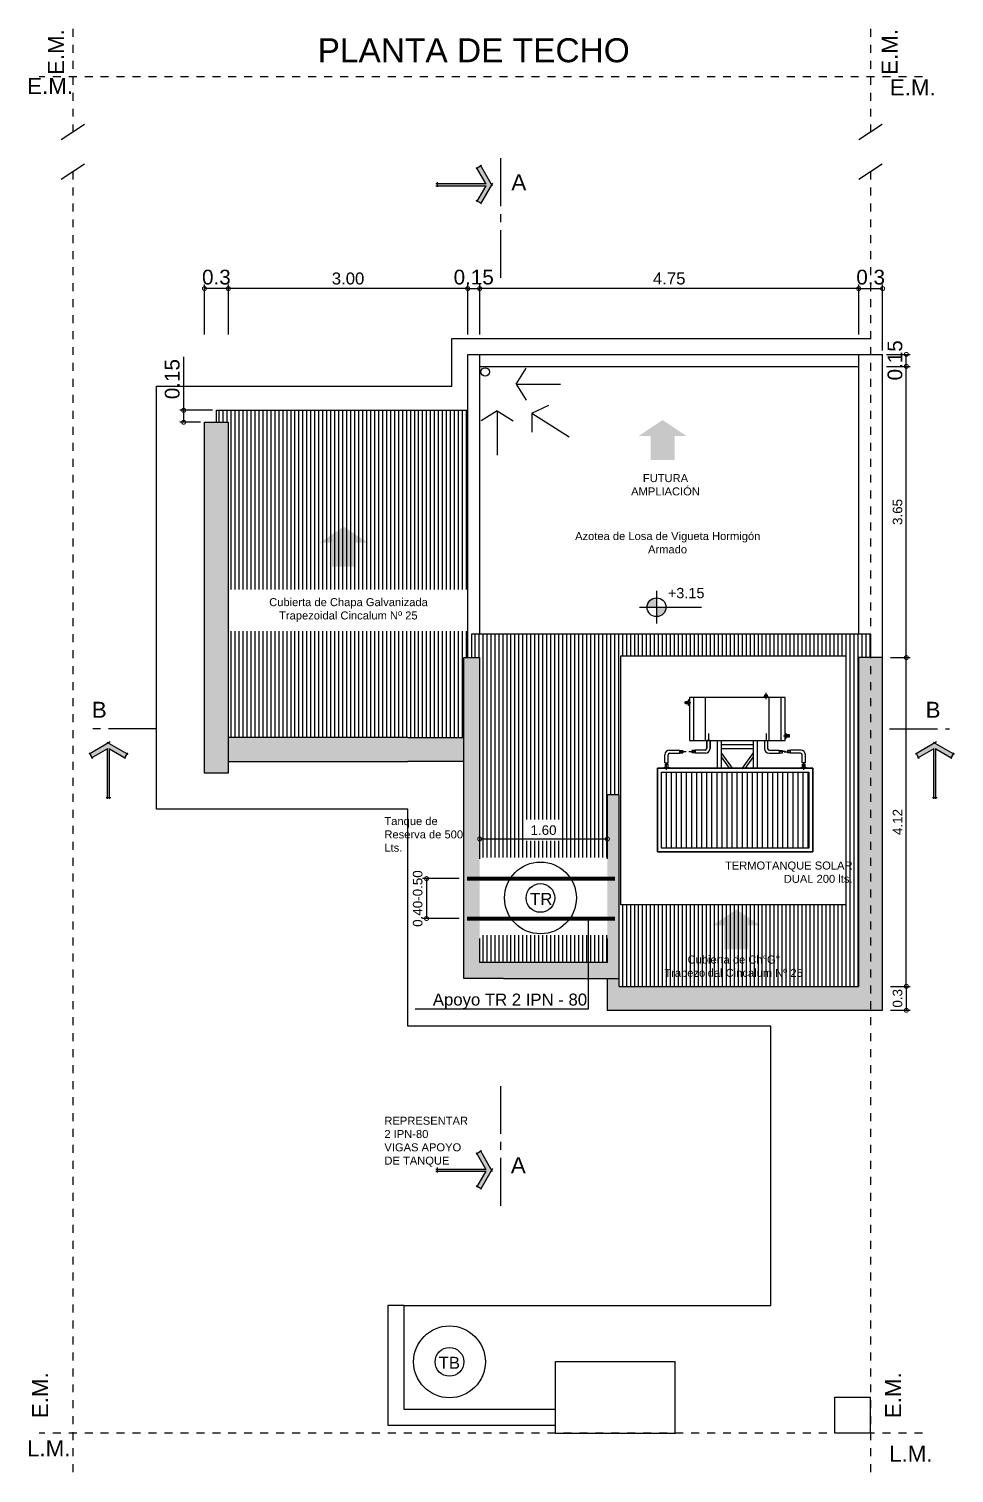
# Model space of a CAD drawing. Header units: millimetres. Extents: x 141 to 456, y -20 to 129.
# Drawn here: x 172.74 to 184.34, y 89.63 to 107.73 of the extents above; entities that cross this region are included whole.
import ezdxf

# ---------------------------------------------------------------- set-up
doc = ezdxf.new("R2010")
doc.units = ezdxf.units.MM
doc.header["$LTSCALE"] = 0.1
doc.header["$MEASUREMENT"] = 0
doc.header["$PDMODE"] = 3
doc.header["$PDSIZE"] = 0.1
for name, pattern in [('ACAD_ISO04W100', [30, 24, -3, 0, -3]), ('ACAD_ISO10W100', [18, 12, -3, 0, -3]), ('HIDDEN', [0.375, 0.25, -0.125])]:
    doc.linetypes.add(name, pattern=pattern)
doc.layers.get('DEFPOINTS').update_dxf_attribs({"color": 1})
for name, color, linetype in [('ACCESORIO', 1, 'Continuous'), ('Carpinterias', 7, 'Continuous'), ('Cotas', 1, 'Continuous'), ('Cubierta', 7, 'Continuous'), ('EJES', 6, 'Continuous'), ('ELMER', 2, 'Continuous'), ('Equipamiento', 7, 'Continuous'), ('Muros', 7, 'Continuous'), ('Pisos', 1, 'Continuous'), ('Proyecciones', 1, 'Continuous'), ('TEXTO', 2, 'Continuous'), ('Textos', 7, 'Continuous')]:
    doc.layers.add(name, color=color, linetype=linetype)
doc.styles.add('ARIAL', font='arial.ttf', dxfattribs={"height": 0.18})
doc.styles.add('Arial30', font='arial.ttf', dxfattribs={"width": 0.8, "height": 0.3})
doc.styles.add('Diego', font='arial.ttf')
doc.styles.get("Standard").update_dxf_attribs({"font": 'arial.ttf'})
doc.dimstyles.new('Cota Diego', dxfattribs={"dimtxt": 0.185, "dimasz": 0.1, "dimexe": 0.05, "dimexo": 0.05, "dimgap": 0.05, "dimtad": 1, "dimdsep": 46, "dimtxsty": 'Standard', "dimblk": 'DOTSMALL', "dimcen": 0.05, "dimclrd": 1, "dimclre": 1, "dimclrt": 1, "dimadec": 0, "dimazin": 0, "dimtfac": 1, "dimtmove": 0, "dimatfit": 3, "dimldrblk": 'DOTSMALL', "dimfxl": 1, "dimlwe": -1, "dimarcsym": 0})
pattern_1 = [(90, (-70.862726, -93.587193), (-0.05, 3e-18), [])]

# ---------------------------------------------------------------- blocks, each defined once
blk = doc.blocks.new('_DotSmall')
at = {"color": 0, "linetype": 'ByBlock', "const_width": 0.5}
blk.add_lwpolyline([(-0.0625, 0, 1), (0.0625, 0, 1)], format="xyb", close=True, dxfattribs=at)
blk = doc.blocks.new('*D76')
at = {"color": 1, "linetype": 'Continuous', "transparency": 16777216}
for p, q in [((178.395, 97.433), (178.395, 97.63)), ((179.996, 97.433), (179.996, 97.63))]:
    blk.add_line(p, q, dxfattribs=at)
at = {"color": 1, "linetype": 'Continuous', "lineweight": -2, "transparency": 16777216}
blk.add_line((178.395, 97.58), (179.996, 97.58), dxfattribs=at)
at = {"layer": 'DEFPOINTS', "color": 0, "linetype": 'Continuous', "transparency": 16777216}
for p in [(179.996, 97.58), (178.395, 97.333), (179.996, 97.333)]:
    blk.add_point(p, dxfattribs=at)
at = {"color": 1, "linetype": 'Continuous', "lineweight": -2, "transparency": 16777216, "xscale": 0.1, "yscale": 0.1, "zscale": 0.1, "rotation": 180}
blk.add_blockref('_DotSmall', (178.395, 97.58), dxfattribs=at)
at = {"color": 1, "linetype": 'Continuous', "lineweight": -2, "transparency": 16777216, "xscale": 0.1, "yscale": 0.1, "zscale": 0.1}
blk.add_blockref('_DotSmall', (179.996, 97.58), dxfattribs=at)
at = {"color": 1, "linetype": 'Continuous', "transparency": 16777216, "insert": (179.195, 97.69), "char_height": 0.12, "attachment_point": 5}
blk.add_mtext('1.60', dxfattribs=at)
blk = doc.blocks.new('*D77')
at = {"color": 1, "linetype": 'Continuous', "transparency": 16777216}
for p, q in [((183.545, 99.853), (183.792, 99.853)), ((183.545, 95.733), (183.792, 95.733))]:
    blk.add_line(p, q, dxfattribs=at)
at = {"color": 1, "linetype": 'Continuous', "lineweight": -2, "transparency": 16777216}
blk.add_line((183.742, 95.733), (183.742, 99.853), dxfattribs=at)
at = {"layer": 'DEFPOINTS', "color": 0, "linetype": 'Continuous', "transparency": 16777216}
for p in [(183.445, 99.853), (183.742, 99.853), (183.445, 95.733)]:
    blk.add_point(p, dxfattribs=at)
at = {"color": 1, "linetype": 'Continuous', "lineweight": -2, "transparency": 16777216, "xscale": 0.1, "yscale": 0.1, "zscale": 0.1}
for p, rotation in [((183.742, 99.853), 90), ((183.742, 95.733), 270)]:
    blk.add_blockref('_DotSmall', p, dxfattribs=dict(at, rotation=rotation))
at = {"color": 1, "linetype": 'Continuous', "transparency": 16777216, "insert": (183.632, 97.793), "char_height": 0.12, "attachment_point": 5, "rotation": 90}
blk.add_mtext('4.12', dxfattribs=at)
blk = doc.blocks.new('*D78')
at = {"color": 1, "linetype": 'Continuous', "transparency": 16777216}
for p, q in [((178.395, 103.903), (178.395, 104.528)), ((183.145, 103.903), (183.145, 104.528))]:
    blk.add_line(p, q, dxfattribs=at)
at = {"color": 1, "linetype": 'Continuous', "lineweight": -2, "transparency": 16777216}
blk.add_line((183.145, 104.478), (178.395, 104.478), dxfattribs=at)
at = {"layer": 'DEFPOINTS', "color": 0, "linetype": 'Continuous', "transparency": 16777216}
for p in [(178.395, 104.478), (178.395, 103.853), (183.145, 103.853)]:
    blk.add_point(p, dxfattribs=at)
at = {"color": 1, "linetype": 'Continuous', "lineweight": -2, "transparency": 16777216, "xscale": 0.1, "yscale": 0.1, "zscale": 0.1, "rotation": 180}
blk.add_blockref('_DotSmall', (178.395, 104.478), dxfattribs=at)
at = {"color": 1, "linetype": 'Continuous', "lineweight": -2, "transparency": 16777216, "xscale": 0.1, "yscale": 0.1, "zscale": 0.1}
blk.add_blockref('_DotSmall', (183.145, 104.478), dxfattribs=at)
at = {"color": 1, "linetype": 'Continuous', "transparency": 16777216, "insert": (180.77, 104.603), "char_height": 0.15, "attachment_point": 5}
blk.add_mtext('4.75', dxfattribs=at)
blk = doc.blocks.new('*D79')
at = {"color": 1, "linetype": 'Continuous', "transparency": 16777216}
for p, q in [((175.245, 103.903), (175.245, 104.528)), ((178.245, 103.903), (178.245, 104.528))]:
    blk.add_line(p, q, dxfattribs=at)
at = {"color": 1, "linetype": 'Continuous', "lineweight": -2, "transparency": 16777216}
blk.add_line((178.245, 104.478), (175.245, 104.478), dxfattribs=at)
at = {"layer": 'DEFPOINTS', "color": 0, "linetype": 'Continuous', "transparency": 16777216}
for p in [(175.245, 104.478), (175.245, 103.853), (178.245, 103.853)]:
    blk.add_point(p, dxfattribs=at)
at = {"color": 1, "linetype": 'Continuous', "lineweight": -2, "transparency": 16777216, "xscale": 0.1, "yscale": 0.1, "zscale": 0.1, "rotation": 180}
blk.add_blockref('_DotSmall', (175.245, 104.478), dxfattribs=at)
at = {"color": 1, "linetype": 'Continuous', "lineweight": -2, "transparency": 16777216, "xscale": 0.1, "yscale": 0.1, "zscale": 0.1}
blk.add_blockref('_DotSmall', (178.245, 104.478), dxfattribs=at)
at = {"color": 1, "linetype": 'Continuous', "transparency": 16777216, "insert": (176.745, 104.603), "char_height": 0.15, "attachment_point": 5}
blk.add_mtext('3.00', dxfattribs=at)
blk = doc.blocks.new('UNION')
at = {"layer": 'ACCESORIO'}
for p, q in [((4193.817, 1802.642), (4193.817, 1802.652)), ((4193.817, 1802.652), (4193.837, 1802.652)), ((4193.837, 1802.652), (4193.837, 1802.692)), ((4193.837, 1802.692), (4193.867, 1802.692)), ((4193.837, 1802.652), (4193.887, 1802.652)), ((4193.867, 1802.692), (4193.867, 1802.652)), ((4193.887, 1802.642), (4193.887, 1802.652))]:
    blk.add_line(p, q, dxfattribs=at)
blk = doc.blocks.new('ACCESO P FLUIDO')
at = {"layer": 'ACCESORIO'}
for p, q in [((4195.064, 1803.528), (4195.064, 1803.538)), ((4195.064, 1803.538), (4195.084, 1803.538)), ((4195.084, 1803.538), (4195.084, 1803.563)), ((4195.084, 1803.563), (4195.114, 1803.563)), ((4195.084, 1803.538), (4195.134, 1803.538)), ((4195.114, 1803.563), (4195.114, 1803.538)), ((4195.134, 1803.528), (4195.134, 1803.538))]:
    blk.add_line(p, q, dxfattribs=at)
at = {"layer": 'ACCESORIO', "linetype": 'HIDDEN'}
blk.add_line((4195.099, 1803.508), (4195.099, 1803.588), dxfattribs=at)
blk = doc.blocks.new('SDFGBB')
blk.add_hatch(color=256).paths.add_polyline_path([(-0.353, 0.316), (-0.402, 0.232), (0, 0), (0.402, 0.232), (0.353, 0.316), (0.024, 0.126), (0.024, 1.177), (-0.022, 1.177), (-0.022, 0.124)])
for p, q in [((-0.051, 1.177), (0.05, 1.177)), ((-0.022, 1.205), (-0.022, 0.116)), ((0.024, 1.205), (0.024, 0.116)), ((-0.412, 0.214), (-0.343, 0.333)), ((-0.022, 0.124), (-0.37, 0.325)), ((0.024, 0.126), (0.37, 0.325)), ((0.412, 0.214), (0.343, 0.333)), ((0.037, -0.022), (-0.418, 0.241)), ((-0.033, -0.019), (0.418, 0.241))]:
    blk.add_line(p, q)
blk = doc.blocks.new('Nivel Planta')
at = {"layer": 'Cubierta'}
h = blk.add_hatch(color=1, dxfattribs=at)
h.paths.add_polyline_path([(509.851, 209.413, 0.414214), (509.733, 209.295), (509.851, 209.295)])
h.paths.add_polyline_path([(509.969, 209.295), (509.851, 209.295), (509.851, 209.177, 0.414214)])
at = {"layer": 'Cotas', "color": 1}
for p, q in [((509.851, 209.499), (509.851, 209.09)), ((509.636, 209.295), (510.413, 209.295))]:
    blk.add_line(p, q, dxfattribs=at)
blk.add_circle((509.851, 209.295), 0.118, dxfattribs=at)
blk = doc.blocks.new('*D80')
at = {"color": 1, "lineweight": -2, "transparency": 16777216}
for p, q in [((174.685, 102.952), (174.685, 103.624)), ((174.685, 102.803), (174.685, 102.952))]:
    blk.add_line(p, q, dxfattribs=at)
at = {"color": 1, "transparency": 16777216}
for p, q in [((175.045, 102.952), (174.635, 102.952)), ((174.895, 102.803), (174.635, 102.803))]:
    blk.add_line(p, q, dxfattribs=at)
at = {"layer": 'DEFPOINTS', "color": 0, "transparency": 16777216}
for p in [(174.685, 102.952), (175.095, 102.952), (174.945, 102.803)]:
    blk.add_point(p, dxfattribs=at)
at = {"color": 1, "lineweight": -2, "transparency": 16777216, "xscale": 0.1, "yscale": 0.1, "zscale": 0.1}
for p, rotation in [((174.685, 102.952), 90), ((174.685, 102.803), 270)]:
    blk.add_blockref('_DotSmall', p, dxfattribs=dict(at, rotation=rotation))
at = {"color": 1, "transparency": 16777216, "insert": (174.542, 103.343), "char_height": 0.185, "attachment_point": 5, "rotation": 90}
blk.add_mtext('0.15', dxfattribs=at)
blk = doc.blocks.new('*D115')
at = {"color": 1, "transparency": 16777216}
for p, q in [((183.145, 103.903), (183.145, 104.528)), ((183.445, 103.703), (183.445, 104.528))]:
    blk.add_line(p, q, dxfattribs=at)
at = {"color": 1, "lineweight": -2, "transparency": 16777216}
blk.add_line((183.145, 104.478), (183.445, 104.478), dxfattribs=at)
at = {"layer": 'DEFPOINTS', "color": 0, "transparency": 16777216}
for p in [(183.445, 104.478), (183.145, 103.853), (183.445, 103.653)]:
    blk.add_point(p, dxfattribs=at)
at = {"color": 1, "lineweight": -2, "transparency": 16777216, "xscale": 0.1, "yscale": 0.1, "zscale": 0.1, "rotation": 180}
blk.add_blockref('_DotSmall', (183.145, 104.478), dxfattribs=at)
at = {"color": 1, "lineweight": -2, "transparency": 16777216, "xscale": 0.1, "yscale": 0.1, "zscale": 0.1}
blk.add_blockref('_DotSmall', (183.445, 104.478), dxfattribs=at)
at = {"color": 1, "transparency": 16777216, "insert": (183.295, 104.62), "char_height": 0.185, "attachment_point": 5}
blk.add_mtext('0.3', dxfattribs=at)
blk = doc.blocks.new('*D81')
at = {"color": 1, "transparency": 16777216}
for p, q in [((178.245, 103.903), (178.245, 104.528)), ((178.395, 103.903), (178.395, 104.528))]:
    blk.add_line(p, q, dxfattribs=at)
at = {"color": 1, "lineweight": -2, "transparency": 16777216}
blk.add_line((178.245, 104.478), (178.395, 104.478), dxfattribs=at)
at = {"layer": 'DEFPOINTS', "color": 0, "transparency": 16777216}
for p in [(178.395, 104.478), (178.245, 103.853), (178.395, 103.853)]:
    blk.add_point(p, dxfattribs=at)
at = {"color": 1, "lineweight": -2, "transparency": 16777216, "xscale": 0.1, "yscale": 0.1, "zscale": 0.1, "rotation": 180}
blk.add_blockref('_DotSmall', (178.245, 104.478), dxfattribs=at)
at = {"color": 1, "lineweight": -2, "transparency": 16777216, "xscale": 0.1, "yscale": 0.1, "zscale": 0.1}
blk.add_blockref('_DotSmall', (178.395, 104.478), dxfattribs=at)
at = {"color": 1, "transparency": 16777216, "insert": (178.32, 104.62), "char_height": 0.185, "attachment_point": 5}
blk.add_mtext('0.15', dxfattribs=at)
blk = doc.blocks.new('*D82')
at = {"color": 1, "transparency": 16777216}
for p, q in [((174.945, 103.903), (174.945, 104.528)), ((175.245, 103.903), (175.245, 104.528))]:
    blk.add_line(p, q, dxfattribs=at)
at = {"color": 1, "lineweight": -2, "transparency": 16777216}
blk.add_line((175.245, 104.478), (174.945, 104.478), dxfattribs=at)
at = {"layer": 'DEFPOINTS', "color": 0, "transparency": 16777216}
for p in [(174.945, 104.478), (174.945, 103.853), (175.245, 103.853)]:
    blk.add_point(p, dxfattribs=at)
at = {"color": 1, "lineweight": -2, "transparency": 16777216, "xscale": 0.1, "yscale": 0.1, "zscale": 0.1, "rotation": 180}
blk.add_blockref('_DotSmall', (174.945, 104.478), dxfattribs=at)
at = {"color": 1, "lineweight": -2, "transparency": 16777216, "xscale": 0.1, "yscale": 0.1, "zscale": 0.1}
blk.add_blockref('_DotSmall', (175.245, 104.478), dxfattribs=at)
at = {"color": 1, "transparency": 16777216, "insert": (175.095, 104.62), "char_height": 0.185, "attachment_point": 5}
blk.add_mtext('0.3', dxfattribs=at)
blk = doc.blocks.new('*D83')
at = {"color": 1, "transparency": 16777216}
for p, q in [((178.137, 97.083), (177.679, 97.083)), ((178.137, 96.583), (177.679, 96.583))]:
    blk.add_line(p, q, dxfattribs=at)
at = {"color": 1, "lineweight": -2, "transparency": 16777216}
blk.add_line((177.729, 97.083), (177.729, 96.583), dxfattribs=at)
at = {"layer": 'DEFPOINTS', "color": 0, "transparency": 16777216}
for p in [(178.237, 97.083), (177.729, 96.583), (178.237, 96.583)]:
    blk.add_point(p, dxfattribs=at)
at = {"color": 1, "lineweight": -2, "transparency": 16777216, "xscale": 0.1, "yscale": 0.1, "zscale": 0.1}
for p, rotation in [((177.729, 97.083), 90), ((177.729, 96.583), 270)]:
    blk.add_blockref('_DotSmall', p, dxfattribs=dict(at, rotation=rotation))
at = {"color": 1, "transparency": 16777216, "insert": (177.618, 96.833), "char_height": 0.12, "width": 0.3113, "attachment_point": 5, "rotation": 90}
blk.add_mtext('0.40-0.50', dxfattribs=at)
blk = doc.blocks.new('*D84')
at = {"color": 1, "transparency": 16777216}
for p, q in [((183.545, 103.503), (183.792, 103.503)), ((183.545, 99.853), (183.792, 99.853))]:
    blk.add_line(p, q, dxfattribs=at)
at = {"color": 1, "lineweight": -2, "transparency": 16777216}
blk.add_line((183.742, 99.853), (183.742, 103.503), dxfattribs=at)
at = {"layer": 'DEFPOINTS', "color": 0, "transparency": 16777216}
for p in [(183.445, 103.503), (183.742, 103.503), (183.445, 99.853)]:
    blk.add_point(p, dxfattribs=at)
at = {"color": 1, "lineweight": -2, "transparency": 16777216, "xscale": 0.1, "yscale": 0.1, "zscale": 0.1}
for p, rotation in [((183.742, 103.503), 90), ((183.742, 99.853), 270)]:
    blk.add_blockref('_DotSmall', p, dxfattribs=dict(at, rotation=rotation))
at = {"color": 1, "transparency": 16777216, "insert": (183.632, 101.678), "char_height": 0.12, "attachment_point": 5, "rotation": 90}
blk.add_mtext('3.65', dxfattribs=at)
blk = doc.blocks.new('*D116')
at = {"color": 1, "transparency": 16777216}
for p, q in [((183.495, 103.653), (183.792, 103.653)), ((183.495, 103.503), (183.792, 103.503))]:
    blk.add_line(p, q, dxfattribs=at)
at = {"color": 1, "lineweight": -2, "transparency": 16777216}
blk.add_line((183.742, 103.503), (183.742, 103.653), dxfattribs=at)
at = {"layer": 'DEFPOINTS', "color": 0, "transparency": 16777216}
for p in [(183.445, 103.653), (183.742, 103.653), (183.445, 103.503)]:
    blk.add_point(p, dxfattribs=at)
at = {"color": 1, "lineweight": -2, "transparency": 16777216, "xscale": 0.1, "yscale": 0.1, "zscale": 0.1}
for p, rotation in [((183.742, 103.653), 90), ((183.742, 103.503), 270)]:
    blk.add_blockref('_DotSmall', p, dxfattribs=dict(at, rotation=rotation))
at = {"color": 1, "transparency": 16777216, "insert": (183.6, 103.578), "char_height": 0.185, "attachment_point": 5, "rotation": 90}
blk.add_mtext('0.15', dxfattribs=at)
blk = doc.blocks.new('*D85')
at = {"color": 1, "transparency": 16777216}
for p, q in [((183.545, 95.733), (183.792, 95.733)), ((183.545, 95.433), (183.792, 95.433))]:
    blk.add_line(p, q, dxfattribs=at)
at = {"color": 1, "lineweight": -2, "transparency": 16777216}
blk.add_line((183.742, 95.733), (183.742, 95.433), dxfattribs=at)
at = {"layer": 'DEFPOINTS', "color": 0, "transparency": 16777216}
for p in [(183.445, 95.733), (183.445, 95.433), (183.742, 95.433)]:
    blk.add_point(p, dxfattribs=at)
at = {"color": 1, "lineweight": -2, "transparency": 16777216, "xscale": 0.1, "yscale": 0.1, "zscale": 0.1}
for p, rotation in [((183.742, 95.733), 90), ((183.742, 95.433), 270)]:
    blk.add_blockref('_DotSmall', p, dxfattribs=dict(at, rotation=rotation))
at = {"color": 1, "transparency": 16777216, "insert": (183.632, 95.583), "char_height": 0.12, "attachment_point": 5, "rotation": 90}
blk.add_mtext('0.3', dxfattribs=at)

msp = doc.modelspace()

# ---------------------------------------------------------------- hatches: boundary and pattern name
at = {"layer": 'ACCESORIO'}
h = msp.add_hatch(dxfattribs=at)
h.set_pattern_fill('ANSI31', color=8, scale=0.02, angle=45)
h.set_pattern_definition([(90, (-1620.50669, 4286.454007), (-0.0635, 2e-17), [])])
h.paths.add_polyline_path([(180.6717, 98.4167), (180.6717, 97.4667), (182.5217, 97.4667), (182.5217, 98.4167)])
at = {"layer": 'Cubierta', "ltscale": 0.01}
for points in [[(180.8372, 102.6297), (180.9872, 102.6297), (180.6872, 102.8297), (180.3872, 102.6297), (180.5372, 102.6297), (180.5372, 102.3297), (180.8372, 102.3297)], [(176.8419, 101.2942), (176.9919, 101.2942), (176.6919, 101.4942), (176.3919, 101.2942), (176.5419, 101.2942), (176.5419, 100.9942), (176.8419, 100.9942)]]:
    msp.add_hatch(color=2, dxfattribs=at).paths.add_polyline_path(points)
at = {"layer": 'ELMER', "true_color": 0xf27172}
h = msp.add_hatch(color=11, dxfattribs=at)
h.dxf.hatch_style = 1
h.paths.add_polyline_path([(178.1945, 98.8526), (177.4945, 98.8526), (175.2445, 98.8526), (175.2445, 98.5526), (177.1945, 98.5526), (177.4945, 98.5526), (178.1945, 98.5526)])
h.paths.add_polyline_path([(175.2445, 102.8026), (174.9445, 102.8026), (174.9445, 98.4026), (175.2445, 98.4026)])
at = {"layer": 'ELMER'}
h = msp.add_hatch(color=10, dxfattribs=at)
h.dxf.hatch_style = 1
h.paths.add_polyline_path([(178.3945, 99.8526), (178.1945, 99.8526), (178.1945, 95.8326), (178.6945, 95.8326), (180.1445, 95.8326), (180.1445, 98.1326), (179.9945, 98.1326), (179.9945, 97.3326), (179.9945, 96.3326), (179.9945, 96.0326), (178.3945, 96.0326), (178.3945, 96.3326), (178.3945, 97.3326)])
at = {"layer": 'ELMER', "true_color": 0xf27172}
h = msp.add_hatch(color=11, dxfattribs=at)
h.dxf.hatch_style = 1
h.paths.add_polyline_path([(183.2945, 99.8526), (183.1445, 99.8526), (183.1445, 95.7326), (180.1445, 95.7326), (180.1445, 95.8326), (179.9945, 95.8326), (179.9945, 95.4324), (183.2945, 95.4324)])
h.paths.add_polyline_path([(183.4445, 99.8526), (183.2945, 99.8526), (183.2945, 95.4324), (183.4445, 95.4324)])
at = {"layer": 'Equipamiento'}
h = msp.add_hatch(dxfattribs=at)
h.set_pattern_fill('_USER,_O', color=2, scale=0.05, angle=90, pattern_type=0)
h.set_pattern_definition(pattern_1)
edge = h.paths.add_edge_path(flags=0)
edge.add_line((180.6217, 98.4667), (180.7217, 98.4667))
edge.add_line((180.7217, 98.4667), (181.3727, 98.4667))
edge.add_line((181.3727, 98.4667), (181.3727, 98.8126))
edge.add_line((181.3727, 98.8126), (181.2816, 98.8126))
edge.add_line((181.2816, 98.8126), (181.2816, 98.7165))
edge.add_arc((181.2215, 98.7145), 0.0601, -87.33073, 1.88569, ccw=False)
edge.add_line((181.2243, 98.6545), (181.0964, 98.6545))
edge.add_line((181.0964, 98.6545), (181.0964, 98.6602))
edge.add_line((181.0964, 98.6602), (181.0564, 98.6602))
edge.add_line((181.0564, 98.6602), (181.0564, 98.6902))
edge.add_line((181.0564, 98.6902), (181.0964, 98.6902))
edge.add_line((181.0964, 98.6902), (181.0964, 98.6945))
edge.add_line((181.0964, 98.6945), (181.1464, 98.6945))
edge.add_line((181.1464, 98.6945), (181.2222, 98.6945))
edge.add_arc((181.2216, 98.7146), 0.0201, 271.79534, 365.80089)
edge.add_line((181.2416, 98.7166), (181.2416, 98.8126))
edge.add_line((181.2416, 98.8126), (181.0227, 98.8126))
edge.add_line((181.0227, 98.8126), (181.0227, 99.3526))
edge.add_line((181.0227, 99.3526), (182.2227, 99.3526))
edge.add_line((182.2227, 99.3526), (182.2227, 98.8126))
edge.add_line((182.2227, 98.8126), (182.0038, 98.8126))
edge.add_line((182.0038, 98.8126), (182.0038, 98.7126))
edge.add_arc((182.0238, 98.7146), 0.0201, 185.80089, 271.79534)
edge.add_line((182.0244, 98.6945), (182.0989, 98.6945))
edge.add_line((182.0989, 98.6945), (182.1489, 98.6945))
edge.add_line((182.1489, 98.6945), (182.1889, 98.6902))
edge.add_line((182.1889, 98.6902), (182.1889, 98.6745))
edge.add_line((182.1889, 98.6745), (182.2283, 98.6745))
edge.add_line((182.2283, 98.6745), (182.2517, 98.6741))
edge.add_line((182.2517, 98.6741), (182.2517, 98.6877))
edge.add_line((182.2517, 98.6877), (182.2917, 98.6877))
edge.add_line((182.2917, 98.6877), (182.2917, 98.6934))
edge.add_line((182.2917, 98.6934), (182.414, 98.6934))
edge.add_arc((182.4168, 98.6333), 0.0601, 1.88569, 92.66927, ccw=False)
edge.add_line((182.4769, 98.6353), (182.4769, 98.5353))
edge.add_line((182.4769, 98.5353), (182.4369, 98.5353))
edge.add_line((182.4369, 98.5353), (182.4369, 98.6353))
edge.add_arc((182.4169, 98.6333), 0.0201, 5.80089, 91.79534)
edge.add_line((182.4162, 98.6534), (182.3417, 98.6534))
edge.add_line((182.3417, 98.6534), (182.2917, 98.6534))
edge.add_line((182.2917, 98.6534), (182.2517, 98.6577))
edge.add_line((182.2517, 98.6577), (182.2517, 98.6734))
edge.add_line((182.2517, 98.6734), (182.2123, 98.6734))
edge.add_line((182.2123, 98.6734), (182.1889, 98.6738))
edge.add_line((182.1889, 98.6738), (182.1889, 98.6602))
edge.add_line((182.1889, 98.6602), (182.1489, 98.6602))
edge.add_line((182.1489, 98.6602), (182.1489, 98.6545))
edge.add_line((182.1489, 98.6545), (182.0266, 98.6545))
edge.add_arc((182.0238, 98.7145), 0.0601, 181.88569, 272.66927, ccw=False)
edge.add_line((181.9638, 98.7126), (181.9638, 98.8126))
edge.add_line((181.9638, 98.8126), (181.8727, 98.8126))
edge.add_line((181.8727, 98.8126), (181.8727, 98.4667))
edge.add_line((181.8727, 98.4667), (182.4217, 98.4667))
edge.add_line((182.4217, 98.4667), (182.4217, 98.4767))
edge.add_line((182.4217, 98.4767), (182.4417, 98.4767))
edge.add_line((182.4417, 98.4767), (182.4417, 98.5167))
edge.add_line((182.4417, 98.5167), (182.4717, 98.5167))
edge.add_line((182.4717, 98.5167), (182.4717, 98.4767))
edge.add_line((182.4717, 98.4767), (182.4917, 98.4767))
edge.add_line((182.4917, 98.4767), (182.4917, 98.4667))
edge.add_line((182.4917, 98.4667), (182.5717, 98.4667))
edge.add_line((182.5717, 98.4667), (182.5717, 97.4167))
edge.add_line((182.5717, 97.4167), (180.6217, 97.4167))
edge.add_line((180.6217, 97.4167), (180.6217, 98.4667))
h.paths.add_polyline_path([(180.6217, 98.4667), (181.4227, 98.4667), (181.4227, 98.7626), (181.8227, 98.7626), (181.8227, 98.4667), (182.5717, 98.4667), (182.5717, 97.4167), (180.6217, 97.4167)], flags=0)
h.paths.add_polyline_path([(180.6717, 98.4167), (182.5217, 98.4167), (182.5217, 97.4667), (180.6717, 97.4667)], flags=0)
edge = h.paths.add_edge_path(flags=0)
edge.add_line((180.7165, 98.5353), (180.7165, 98.6314))
edge.add_arc((180.7766, 98.6333), 0.0601, 92.66927, 181.88569, ccw=False)
edge.add_line((180.7738, 98.6934), (180.9017, 98.6934))
edge.add_line((180.9017, 98.6934), (180.9017, 98.6877))
edge.add_line((180.9017, 98.6877), (180.9417, 98.6877))
edge.add_line((180.9417, 98.6877), (180.9417, 98.6577))
edge.add_line((180.9417, 98.6577), (180.9017, 98.6577))
edge.add_line((180.9017, 98.6577), (180.9017, 98.6534))
edge.add_line((180.9017, 98.6534), (180.8517, 98.6534))
edge.add_line((180.8517, 98.6534), (180.7759, 98.6534))
edge.add_arc((180.7765, 98.6333), 0.0201, 91.79534, 185.80089)
edge.add_line((180.7565, 98.6313), (180.7565, 98.5353))
edge.add_line((180.7565, 98.5353), (180.7165, 98.5353))
h.paths.add_polyline_path([(180.5211, 98.9009), (180.9031, 98.9009), (180.9031, 99.2715), (180.5211, 99.2715)], flags=0)
h.paths.add_polyline_path([(182.2278, 98.8996), (182.6464, 98.8996), (182.6464, 99.1825), (182.2278, 99.1825)], flags=0)
h.paths.add_polyline_path([(181.3392, 99.1283), (181.9962, 99.1283), (181.9962, 99.3234), (181.3392, 99.3234)], flags=0)
h.paths.add_polyline_path([(180.6213, 96.7603), (182.6594, 96.7603), (182.6594, 97.1347), (180.6213, 97.1347)], flags=0)
h.paths.add_polyline_path([(180.7884, 99.8823), (182.4323, 99.8823)], flags=16)
h.paths.add_polyline_path([(180.1629, 96.7563), (180.1629, 99.8768), (182.9821, 99.8768), (182.9821, 96.7563)], flags=16)
h.paths.add_polyline_path([(178.966, 97.5557), (178.966, 97.8223), (179.3907, 97.8223), (179.3907, 97.5557)], flags=16)
h.paths.add_polyline_path([(183.1445, 99.8526), (183.2945, 99.8526), (183.2945, 100.1526), (178.2945, 100.1526), (178.2945, 99.8526), (178.3945, 99.8526), (178.3945, 97.3495), (179.9945, 97.3495), (179.9945, 98.1326), (180.1445, 98.1326), (180.1445, 95.7326), (182.2445, 95.7326), (183.1445, 95.7326)])
h = msp.add_hatch(dxfattribs=at)
h.set_pattern_fill('_USER,_O', color=2, scale=0.05, angle=90, pattern_type=0)
h.set_pattern_definition(pattern_1)
h.paths.add_polyline_path([(179.9957, 96.3752), (178.3945, 96.3752), (178.3945, 96.0326), (179.9957, 96.0326)])
at = {"layer": 'Muros'}
h = msp.add_hatch(dxfattribs=at)
h.set_pattern_fill('_USER,_O', color=9, scale=0.05, angle=90, pattern_type=0)
h.set_pattern_definition([(90, (-189.469936, -396.909366), (-0.05, 3e-18), [])])
h.paths.add_polyline_path([(175.2445, 100.1824), (178.2445, 100.1824), (178.2445, 100.7073), (175.2445, 100.7073)])
h.paths.add_polyline_path([(175.0945, 102.8026), (175.2445, 102.8026), (175.2445, 98.8534), (177.4945, 98.8534), (178.1945, 98.8526), (178.1945, 99.8526), (178.2445, 99.8534), (178.2445, 102.9519), (175.0945, 102.9519)])
msp.add_hatch(color=6, dxfattribs=at).paths.add_polyline_path([(181.7605, 96.4955), (181.9105, 96.4955), (181.6105, 96.6955), (181.3105, 96.4955), (181.4605, 96.4955), (181.4605, 96.1955), (181.7605, 96.1955)])

# ---------------------------------------------------------------- linework, layer by layer
at = {"color": 1, "linetype": 'Continuous'}
for points in [[(173.1483, 106.3469), (173.4408, 106.5372)], [(183.1483, 106.3469), (183.4408, 106.5372)], [(173.1483, 105.8501), (173.4408, 106.0404)], [(183.1483, 105.8501), (183.4408, 106.0404)]]:
    msp.add_lwpolyline(points, dxfattribs=at)
msp.add_lwpolyline([(180.1629, 99.8768), (182.9821, 99.8768), (182.9821, 96.7563), (180.1629, 96.7563)], close=True, dxfattribs=at)
at = {"layer": 'ACCESORIO', "color": 8}
for p, q in [((181.042, 99.2876), (180.9626, 99.2876)), ((182.2227, 99.3526), (181.0227, 99.3526)), ((181.0227, 99.3526), (181.0227, 98.8126)), ((181.0727, 99.3526), (181.0727, 98.8126)), ((181.2227, 99.3526), (181.2227, 98.8126)), ((182.0227, 98.8126), (182.0227, 99.3526)), ((182.1727, 98.8126), (182.1727, 99.3526)), ((182.2227, 98.8126), (182.2227, 99.3526)), ((181.2614, 98.9005), (181.2614, 98.8211)), ((182.2033, 98.8728), (182.2827, 98.8728)), ((180.7738, 98.6934), (180.9017, 98.6934)), ((180.7759, 98.6534), (180.8517, 98.6534)), ((180.8517, 98.6534), (180.9017, 98.6534)), ((180.9017, 98.6534), (180.9017, 98.6934)), ((180.9017, 98.6877), (180.9417, 98.6877)), ((180.9811, 98.6734), (180.9017, 98.6734)), ((180.9017, 98.6577), (180.9417, 98.6577)), ((180.9417, 98.6877), (180.9417, 98.6577)), ((181.017, 98.6745), (181.0964, 98.6745)), ((181.0227, 98.8126), (182.2227, 98.8126)), ((181.0564, 98.6602), (181.0564, 98.6902)), ((181.0964, 98.6902), (181.0564, 98.6902)), ((181.0964, 98.6602), (181.0564, 98.6602)), ((181.1464, 98.6945), (181.0964, 98.6945)), ((181.0964, 98.6945), (181.0964, 98.6545)), ((181.2243, 98.6545), (181.0964, 98.6545)), ((181.2222, 98.6945), (181.1464, 98.6945)), ((181.2416, 98.7126), (181.2416, 98.8126)), ((181.2416, 98.8126), (181.2416, 98.7126)), ((181.2816, 98.8126), (181.2416, 98.8126)), ((181.2816, 98.7126), (181.2816, 98.8126)), ((181.2816, 98.8126), (181.2816, 98.7126)), ((181.3727, 98.8126), (181.3727, 98.4667)), ((181.4227, 98.8126), (181.4227, 98.4667)), ((181.4227, 98.8126), (181.4227, 98.7626)), ((181.4227, 98.7626), (181.8227, 98.7626)), ((181.4227, 98.7126), (181.8227, 98.7126)), ((181.4227, 98.6602), (181.5605, 98.4667)), ((181.8227, 98.6602), (181.6849, 98.4667)), ((181.8227, 98.8126), (181.8227, 98.4667)), ((181.8727, 98.8126), (181.8727, 98.4667)), ((181.9638, 98.8126), (181.9638, 98.7126)), ((181.9638, 98.8126), (182.0038, 98.8126)), ((182.0038, 98.8126), (182.0038, 98.7126)), ((182.021, 98.6545), (182.1489, 98.6545)), ((182.0231, 98.6945), (182.0989, 98.6945)), ((182.0989, 98.6945), (182.1489, 98.6945)), ((182.1489, 98.6945), (182.1489, 98.6545)), ((182.1489, 98.6902), (182.1889, 98.6902)), ((182.1489, 98.6602), (182.1889, 98.6602)), ((182.1889, 98.6602), (182.1889, 98.6902)), ((182.2123, 98.6734), (182.2917, 98.6734)), ((182.2517, 98.6877), (182.2517, 98.6577)), ((182.2917, 98.6877), (182.2517, 98.6877)), ((182.2917, 98.6577), (182.2517, 98.6577)), ((182.4196, 98.6934), (182.2917, 98.6934)), ((182.2917, 98.6534), (182.2917, 98.6934)), ((182.3417, 98.6534), (182.2917, 98.6534)), ((182.4175, 98.6534), (182.3417, 98.6534)), ((180.6217, 98.4667), (180.6217, 97.4167)), ((182.5717, 98.4667), (180.6217, 98.4667)), ((180.6217, 98.4667), (180.7217, 98.4667)), ((180.7217, 98.4667), (180.7017, 98.4667)), ((180.7165, 98.5353), (180.7165, 98.6353)), ((180.7165, 98.5353), (180.7565, 98.5353)), ((180.7367, 98.4474), (180.7367, 98.5268)), ((180.7565, 98.5353), (180.7565, 98.6353)), ((181.4227, 98.6085), (181.5237, 98.4667)), ((181.8227, 98.6085), (181.7217, 98.4667)), ((182.4217, 98.4667), (182.4217, 98.4767)), ((182.4217, 98.4767), (182.4417, 98.4767)), ((182.4369, 98.5353), (182.4369, 98.6353)), ((182.4769, 98.5353), (182.4369, 98.5353)), ((182.4417, 98.4767), (182.4417, 98.5167)), ((182.4417, 98.5167), (182.4717, 98.5167)), ((182.4417, 98.4767), (182.4917, 98.4767)), ((182.4567, 98.4474), (182.4567, 98.5268)), ((182.4717, 98.5167), (182.4717, 98.4767)), ((182.4769, 98.5353), (182.4769, 98.6353)), ((182.4917, 98.4667), (182.4917, 98.4767)), ((182.5717, 98.4667), (182.4917, 98.4667)), ((182.5717, 97.4167), (182.5717, 98.4667)), ((180.6217, 97.4167), (182.5717, 97.4167))]:
    msp.add_line(p, q, dxfattribs=at)
at = {"layer": 'ACCESORIO', "color": 8, "linetype": 'HIDDEN'}
for p, q in [((181.984, 98.9005), (181.984, 98.8211)), ((182.2283, 98.6745), (182.1489, 98.6745))]:
    msp.add_line(p, q, dxfattribs=at)
at = {"layer": 'ACCESORIO', "color": 8}
for points in [[(181.2416, 98.7126), (181.2414, 98.7126)], [(182.0038, 98.7126), (182.004, 98.7126)], [(180.7565, 98.6353), (180.7567, 98.6353)], [(182.4369, 98.6353), (182.4367, 98.6353)]]:
    msp.add_lwpolyline(points, dxfattribs=at)
for points in [[(182.5717, 98.4667), (182.5717, 97.4167), (180.6217, 97.4167), (180.6217, 98.4667)], [(182.5217, 98.4167), (182.5217, 97.4667), (180.6717, 97.4667), (180.6717, 98.4167)]]:
    msp.add_lwpolyline(points, close=True, dxfattribs=at)
for centre, radius, start, end in [((180.7766, 98.6333), 0.0601, 92.66927, 178.11431), ((180.7765, 98.6333), 0.0201, 91.79534, 174.19911), ((181.2216, 98.7146), 0.0201, 271.79534, 354.19911), ((181.2215, 98.7145), 0.0601, 272.66927, 358.11431), ((182.0238, 98.7145), 0.0601, 181.88569, 267.33073), ((182.0238, 98.7146), 0.0201, 185.80089, 268.20466), ((182.4169, 98.6333), 0.0201, 5.80089, 88.20466), ((182.4168, 98.6333), 0.0601, 1.88569, 87.33073)]:
    msp.add_arc(centre, radius, start, end, dxfattribs=at)
at = {"layer": 'Carpinterias', "color": 20, "linetype": 'ACAD_ISO04W100', "ltscale": 0.05, "const_width": 0.05}
for points in [[(178.2373, 97.0826), (180.089, 97.0826)], [(178.2373, 96.5826), (180.089, 96.5826)]]:
    msp.add_lwpolyline(points, dxfattribs=at)
at = {"layer": 'Cotas'}
msp.add_lwpolyline([(177.5848, 95.4499), (179.7581, 95.4499), (179.7581, 96.5826)], dxfattribs=at)
at = {"layer": 'EJES', "color": 1, "linetype": 'ACAD_ISO04W100', "ltscale": 0.025, "transparency": 33554559}
for p, q in [((173.2945, 107.7321), (173.2945, 106.442)), ((183.2945, 107.7321), (183.2945, 106.442)), ((183.9445, 107.1326), (172.8755, 107.1326)), ((173.2945, 105.9452), (173.2945, 89.6326)), ((183.2945, 105.9452), (183.2945, 89.6326)), ((183.9445, 90.1326), (172.8755, 90.1326))]:
    msp.add_line(p, q, dxfattribs=at)
at = {"layer": 'ELMER', "color": 1, "linetype": 'Continuous'}
for p, q in [((178.0445, 103.8526), (183.2945, 103.8526)), ((178.0445, 103.2526), (178.0445, 103.8526)), ((174.3445, 97.9534), (174.3445, 103.2526)), ((174.3445, 103.2526), (178.0445, 103.2526)), ((177.4945, 97.9534), (174.3445, 97.9534)), ((177.4945, 95.2334), (177.4945, 97.9534)), ((182.0445, 95.2334), (177.4945, 95.2334)), ((182.0445, 91.7326), (182.0445, 95.2334)), ((177.4445, 91.7326), (182.0445, 91.7326))]:
    msp.add_line(p, q, dxfattribs=at)
at = {"layer": 'Equipamiento', "color": 1}
for p, q in [((178.8519, 103.2808), (178.9769, 103.4808)), ((178.8519, 103.2808), (179.4069, 103.2808)), ((178.8519, 103.2808), (178.9769, 103.0808)), ((179.0492, 102.9144), (179.2617, 103.0167)), ((178.6125, 102.945), (178.4125, 102.82)), ((178.6125, 102.945), (178.6125, 102.39)), ((178.6125, 102.945), (178.8125, 102.82)), ((179.0492, 102.9144), (179.0481, 102.6785)), ((179.0492, 102.9144), (179.5184, 102.618))]:
    msp.add_line(p, q, dxfattribs=at)
at = {"layer": 'Equipamiento', "color": 2}
for p, q in [((177.2445, 91.7326), (177.2445, 90.2326)), ((177.4445, 91.7326), (177.2445, 91.7326)), ((177.4445, 91.7326), (177.4445, 90.4326)), ((179.3445, 90.1326), (179.3445, 91.0326)), ((179.3445, 91.0326), (180.8445, 91.0326)), ((180.8445, 90.1326), (180.8445, 91.0326)), ((182.8445, 90.1326), (182.8445, 90.5826)), ((182.8445, 90.5826), (183.2945, 90.5826)), ((183.2945, 90.1326), (183.2945, 90.5826)), ((177.4445, 90.4326), (179.3445, 90.4326)), ((177.2445, 90.2326), (179.3445, 90.2326)), ((179.3445, 90.1326), (180.8445, 90.1326)), ((183.2945, 90.1326), (182.8445, 90.1326))]:
    msp.add_line(p, q, dxfattribs=at)
msp.add_lwpolyline([(178.2945, 99.8526), (178.2945, 100.1526), (183.2945, 100.1526), (183.2945, 99.8526)], dxfattribs=at)
at = {"layer": 'Muros', "color": 1}
for p, q in [((178.2445, 99.8526), (178.2445, 103.6526)), ((178.2445, 103.6526), (183.4445, 103.6526)), ((178.3945, 103.6526), (178.3945, 100.1526)), ((183.1445, 103.6526), (183.1445, 100.1526)), ((183.4445, 99.8526), (183.4445, 103.6526)), ((178.3945, 103.5026), (183.1445, 103.5026))]:
    msp.add_line(p, q, dxfattribs=at)
at = {"layer": 'Muros', "color": 6}
for p, q in [((178.1945, 99.8526), (178.3945, 99.8526)), ((178.1945, 95.8326), (178.1945, 99.8526)), ((178.3945, 99.8526), (178.3945, 97.3326)), ((180.1445, 98.1326), (179.9945, 98.1326)), ((179.9945, 98.1326), (179.9945, 97.3326)), ((180.1445, 95.8326), (180.1445, 98.1326)), ((178.3945, 96.3326), (178.3945, 96.0326)), ((179.9945, 96.3326), (179.9945, 96.0326)), ((179.9945, 96.0326), (178.3945, 96.0326)), ((178.6945, 95.8326), (178.1945, 95.8326)), ((178.6945, 95.8326), (180.1445, 95.8326))]:
    msp.add_line(p, q, dxfattribs=at)
at = {"layer": 'Muros', "color": 5}
for p, q in [((183.4445, 99.8526), (183.1445, 99.8526)), ((183.1445, 99.8526), (183.1445, 95.7326)), ((183.4445, 95.4326), (183.4445, 99.8526)), ((179.9945, 95.8326), (179.9945, 95.4324)), ((180.1445, 95.7326), (180.1445, 95.8326)), ((180.1445, 95.7326), (183.1445, 95.7326)), ((179.9945, 95.4324), (183.4445, 95.4324))]:
    msp.add_line(p, q, dxfattribs=at)
at = {"layer": 'Muros', "color": 4}
for p, q in [((177.4945, 98.8526), (175.2445, 98.8526)), ((177.4945, 98.8526), (178.1945, 98.8526)), ((175.2445, 98.5526), (177.1945, 98.5526)), ((178.1945, 98.5526), (177.4945, 98.5526))]:
    msp.add_line(p, q, dxfattribs=at)
at = {"layer": 'Muros', "color": 9}
msp.add_line((177.1945, 98.5526), (177.4945, 98.5526), dxfattribs=at)
msp.add_lwpolyline([(175.0945, 102.8026), (175.0945, 102.9519), (178.2445, 102.9519)], dxfattribs=at)
at = {"layer": 'Muros', "color": 3}
msp.add_lwpolyline([(175.2445, 98.4026), (174.9445, 98.4026), (174.9445, 102.8026), (175.2445, 102.8026), (175.2445, 98.4026)], dxfattribs=at)
at = {"layer": 'Muros', "color": 1}
msp.add_circle((178.4634, 103.4338), 0.0525, dxfattribs=at)
at = {"layer": 'Pisos', "color": 1}
for centre, radius in [((179.1562, 96.841), 0.45), ((179.1562, 96.841), 0.18), ((178.0164, 91.0271), 0.45), ((178.0164, 91.0271), 0.18)]:
    msp.add_circle(centre, radius, dxfattribs=at)
at = {"layer": 'Proyecciones', "color": 8, "linetype": 'ACAD_ISO04W100', "ltscale": 0.25}
for p, q in [((178.6577, 106.1113), (178.6577, 104.6113)), ((174.3445, 98.9587), (173.535, 98.9587)), ((183.5315, 98.9587), (184.2815, 98.9587)), ((178.6577, 94.4834), (178.6577, 92.9834))]:
    msp.add_line(p, q, dxfattribs=at)

# ---------------------------------------------------------------- block references
at = {"layer": 'ACCESORIO', "color": 8}
for name in ['ACCESO P FLUIDO', 'UNION']:
    msp.add_blockref(name, (-4013.1151, -1704.1751), dxfattribs=at)
for p, rotation in [((1983.6645, -4094.5642), 89.99999999999999), ((-1620.4192, 4292.7246), 270)]:
    msp.add_blockref('UNION', p, dxfattribs=dict(at, rotation=rotation))
at = {"layer": 'Cubierta', "color": 1}
msp.add_blockref('Nivel Planta', (-329.2397, -108.8109), dxfattribs=at)
at = {"layer": 'Textos', "color": 8, "ltscale": 0.01, "xscale": -0.5804296196057521, "yscale": 0.5804296196057521, "zscale": 0.5804296196057521}
for p, rotation in [((178.5434, 105.7812), 90), ((173.7413, 98.7828), 180), ((184.0984, 98.7828), 180), ((178.5434, 93.4311), 90)]:
    msp.add_blockref('SDFGBB', p, dxfattribs=dict(at, rotation=rotation))

# ---------------------------------------------------------------- texts
at = {"layer": 'Cubierta', "color": 1, "insert": (180.7525, 100.7268), "char_height": 0.26, "width": 1.302589, "attachment_point": 1}
msp.add_mtext('{\\H0.5x;+3.15 }', dxfattribs=at)
at = {"layer": 'Pisos', "color": 1, "insert": (179.0269, 96.9036), "char_height": 0.15, "width": 0.248602, "attachment_point": 1, "style": 'ARIAL'}
msp.add_mtext('TR', dxfattribs=at)
at = {"layer": 'TEXTO', "style": 'Arial30'}
msp.add_text('Apoyo TR 2 IPN - 80', height=0.15, dxfattribs=at).set_placement((177.8078, 95.4923))
at = {"layer": 'Textos', "color": 2, "char_height": 0.2, "width": 0.738387, "attachment_point": 3, "rotation": 90, "style": 'Diego'}
for insert in [(172.9845, 107.7287), (183.4321, 107.7307), (172.7856, 90.8958), (183.4756, 90.8958)]:
    msp.add_mtext('E.M.', dxfattribs=dict(at, insert=insert))
at = {"layer": 'Textos', "color": 1, "insert": (173.2945, 107.3098), "char_height": 0.3, "width": 10, "attachment_point": 7}
msp.add_mtext('\\pi3.06944;PLANTA DE TECHO', dxfattribs=at)
at = {"layer": 'Textos', "color": 2}
for s, insert, char_height, width, attachment_point, style in [('E.M.', (172.7242, 106.9164), 0.2, 0.738387, 7, 'Diego'), ('E.M.', (183.5357, 106.8996), 0.2, 0.738387, 7, 'Diego'), ('Tanque de Reserva de 500 Lts.', (177.2006, 97.8538), 0.1, 1.131416, 1, 'ARIAL'), ('\\pi0.83769;Cubierta de Ch°G°\\P\\pi0.54605;Trapezoidal Cincalum Nº 25', (180.1629, 96.1187), 0.1, 2.819176, 1, 'ARIAL'), ('L.M.', (172.722, 89.8432), 0.2, 0.601279, 7, 'Diego'), ('L.M.', (183.5271, 89.7747), 0.2, 0.738387, 7, 'Diego')]:
    msp.add_mtext(s, dxfattribs=dict(at, insert=insert, char_height=char_height, width=width, attachment_point=attachment_point, style=style))
at = {"layer": 'Textos', "color": 8, "ltscale": 0.01, "char_height": 0.2, "width": 0.349669, "style": 'Diego'}
for s, insert, attachment_point in [('A', (178.7923, 105.9103), 1), ('B', (173.5347, 99.2991), 1), ('B', (184.1702, 99.2991), 3), ('A', (178.7857, 93.5913), 1)]:
    msp.add_mtext(s, dxfattribs=dict(at, insert=insert, attachment_point=attachment_point))
at = {"layer": 'Textos', "char_height": 0.1, "attachment_point": 1, "style": 'ARIAL'}
for s, insert, width in [('\\pi1.06998;FUTURA \\P\\pi0.9225;AMPLIACIÓN', (179.3704, 102.1525), 2.695205), ('\\pi0.51238;Cubierta de Chapa Galvanizada\\P\\pi0.63646;Trapezoidal Cincalum Nº 25', (175.2445, 100.5976), 3), ('REPRESENTAR 2 IPN-80\\PVIGAS APOYO DE TANQUE', (177.2006, 94.099), 1.131416)]:
    msp.add_mtext(s, dxfattribs=dict(at, insert=insert, width=width))
at = {"layer": 'Textos', "color": 1, "insert": (179.4886, 101.426), "char_height": 0.1, "width": 2.516655, "attachment_point": 1, "style": 'ARIAL'}
msp.add_mtext('\\pi0.10209;{\\C256;Azotea de Losa de Vigueta Hormigón \\P\\pi1.01634;Armado}', dxfattribs=at)
at = {"layer": 'Textos', "color": 2, "linetype": 'ACAD_ISO10W100', "insert": (183.0677, 97.2971), "char_height": 0.1, "width": 2.81743, "attachment_point": 3, "style": 'ARIAL'}
msp.add_mtext('TERMOTANQUE SOLAR\\PDUAL 200 lts{\\fArial|b0|i0|c186|p34;.}', dxfattribs=at)
at = {"layer": 'Textos', "color": 2, "ltscale": 0.01, "insert": (177.8806, 91.0901), "char_height": 0.15, "width": 0.245747, "attachment_point": 1, "style": 'ARIAL'}
msp.add_mtext('TB', dxfattribs=at)

# ---------------------------------------------------------------- dimensions: what is measured, and where the dimension line sits
for base, p1, p2, picture, middle in [((174.9445, 104.4778), (175.2445, 103.8526), (174.9445, 103.8526), '*D82', (175.0945, 104.4778)), ((178.3945, 104.4778), (178.2445, 103.8526), (178.3945, 103.8526), '*D81', (178.3195, 104.4778)), ((183.4445, 104.4778), (183.1445, 103.8526), (183.4445, 103.6526), '*D115', (183.2945, 104.4778))]:
    dim = msp.add_linear_dim(base=base, p1=p1, p2=p2, dimstyle='Cota Diego')
    dim.commit()
    dim.dimension.update_dxf_attribs({"geometry": picture, "text_midpoint": middle, "dimtype": 160})
at = {"color": 1, "linetype": 'Continuous'}
for base, p1, p2, override, picture, middle in [((175.2445, 104.4778), (178.2445, 103.8526), (175.2445, 103.8526), {"dimtxt": 0.15, "dimzin": 0, "dimtmove": 1, "dimfxl": 0.08}, '*D79', (176.7445, 104.6028)), ((178.3945, 104.4778), (183.1445, 103.8526), (178.3945, 103.8526), {"dimtxt": 0.15, "dimzin": 0, "dimtmove": 1, "dimfxl": 0.08}, '*D78', (180.7695, 104.6028)), ((179.9957, 97.5799), (178.3945, 97.3326), (179.9957, 97.3326), {"dimtxt": 0.12, "dimexo": 0.1, "dimzin": 0, "dimtmove": 1, "dimfxl": 0.08}, '*D76', (179.1951, 97.6899))]:
    dim = msp.add_linear_dim(base=base, p1=p1, p2=p2, dimstyle='Cota Diego', override=override, dxfattribs=at)
    dim.commit()
    dim.dimension.update_dxf_attribs({"geometry": picture, "text_midpoint": middle})
for base, p1, p2, picture, middle in [((183.7422, 103.6526), (183.4445, 103.5026), (183.4445, 103.6526), '*D116', (183.7422, 103.5776)), ((174.6845, 102.9519), (174.9445, 102.8026), (175.0945, 102.9519), '*D80', (174.6845, 103.3428))]:
    dim = msp.add_linear_dim(base=base, p1=p1, p2=p2, angle=90, dimstyle='Cota Diego')
    dim.commit()
    dim.dimension.update_dxf_attribs({"geometry": picture, "text_midpoint": middle, "dimtype": 160})
dim = msp.add_linear_dim(base=(183.7422, 103.5026), p1=(183.4445, 99.8526), p2=(183.4445, 103.5026), angle=90, dimstyle='Cota Diego', override={"dimtxt": 0.12, "dimexo": 0.1})
dim.commit()
dim.dimension.update_dxf_attribs({"geometry": '*D84', "text_midpoint": (183.6322, 101.6776)})
dim = msp.add_linear_dim(base=(183.7422, 99.8526), p1=(183.4445, 95.7326), p2=(183.4445, 99.8526), angle=90, dimstyle='Cota Diego', override={"dimtxt": 0.12, "dimexo": 0.1, "dimzin": 0, "dimtmove": 1, "dimfxl": 0.08}, dxfattribs=at)
dim.commit()
dim.dimension.update_dxf_attribs({"geometry": '*D77', "text_midpoint": (183.6322, 97.7926)})
dim = msp.add_linear_dim(base=(177.7288, 96.5826), p1=(178.2373, 97.0826), p2=(178.2373, 96.5826), angle=90, text='0.40-0.50', dimstyle='Cota Diego', override={"dimtxt": 0.12, "dimexo": 0.1, "dimzin": 0})
dim.commit()
dim.dimension.update_dxf_attribs({"geometry": '*D83', "text_midpoint": (177.7288, 96.8326), "dimtype": 160})
dim = msp.add_linear_dim(base=(183.7422, 95.4326), p1=(183.4445, 95.7326), p2=(183.4445, 95.4326), angle=90, dimstyle='Cota Diego', override={"dimtxt": 0.12, "dimexo": 0.1})
dim.commit()
dim.dimension.update_dxf_attribs({"geometry": '*D85', "text_midpoint": (183.7422, 95.5826), "dimtype": 160})

doc.saveas('drawing.dxf')
